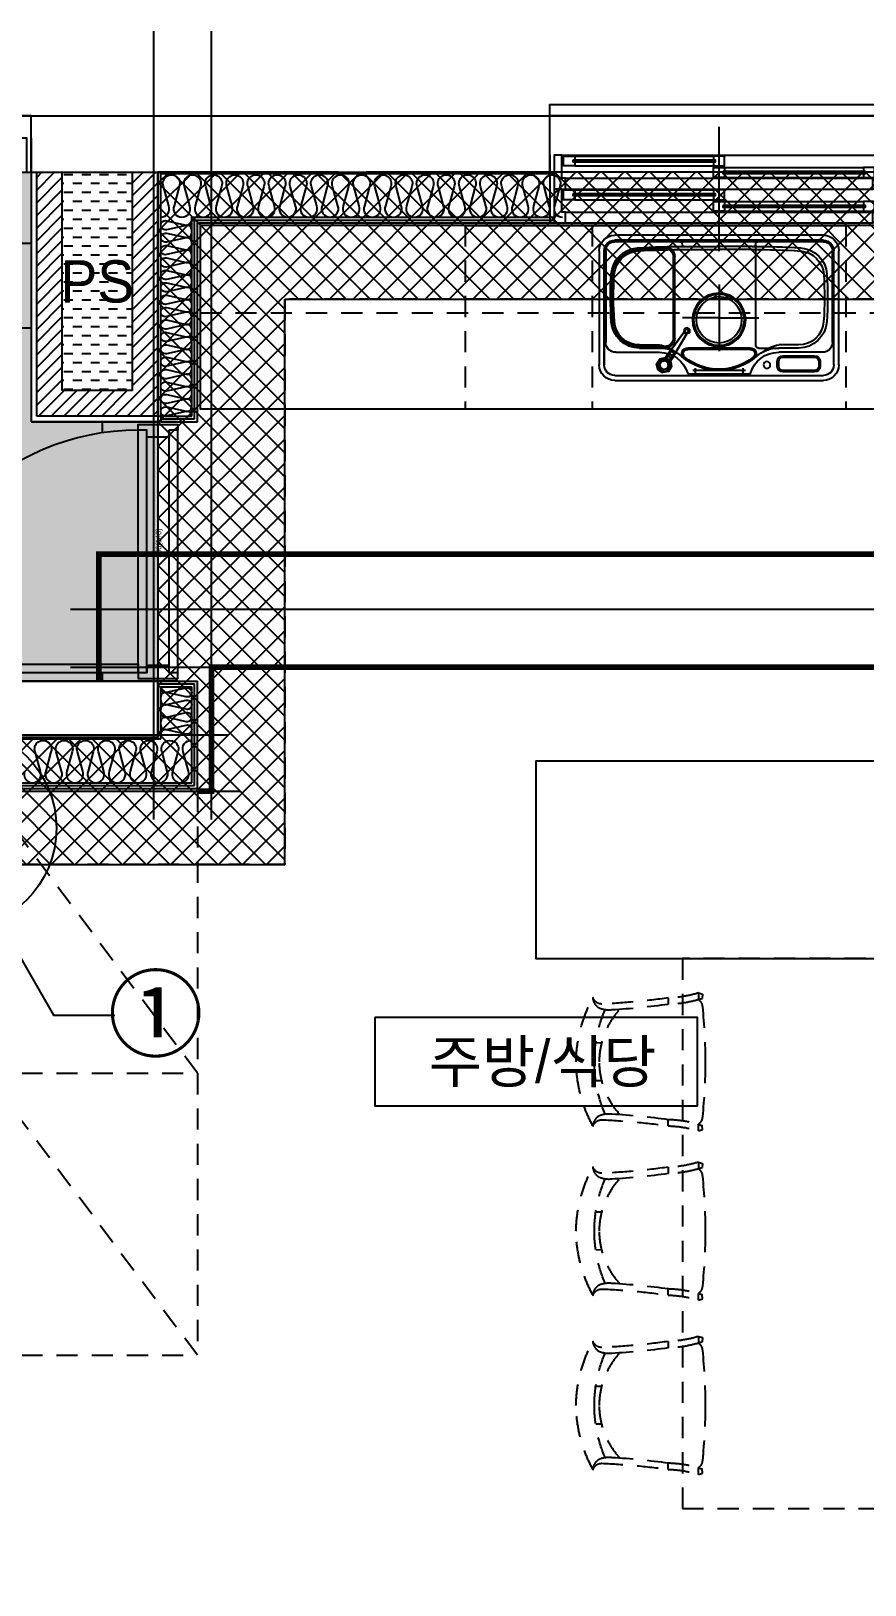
# Model space of a CAD drawing. Header units: millimetres. Extents: x -24416 to 92204, y -190080 to 23760.
# Drawn here: x 59497 to 62454, y -144257 to -138747 of the extents above; entities that cross this region are included whole.
import ezdxf
from ezdxf.enums import TextEntityAlignment as Align
from ezdxf.xclip import XClip

# ---------------------------------------------------------------- set-up
doc = ezdxf.new("R2010")
doc.units = ezdxf.units.MM
doc.header["$LTSCALE"] = 50
doc.header["$XCLIPFRAME"] = 0
for name, pattern in [('-HID', [2.5, 1.5, -1]), ('AUDIT_D_220706163347-0', [0]), ('CEN', [62, 60, -1, 0, -1]), ('HID', [2.5, 1.5, -1]), ('HIDDEN', [2, 1, -1]), ('U-131A(확장)2$0$HD', [2.5, 1.5, -1])]:
    doc.linetypes.add(name, pattern=pattern)
doc.layers.get('defpoints').update_dxf_attribs({"color": 139})
for name, color, linetype in [('A-SOL252', 252, 'Continuous'), ('A_HAT', 8, 'Continuous'), ('AA-단열-바닥-욕실', 30, 'Continuous'), ('ARDM', 7, 'Continuous'), ('CEN_CON', 1, 'CEN'), ('CEN_WALL', 12, 'CEN'), ('CONC', 2, 'Continuous'), ('dan1', 7, 'HID'), ('DOOR', 4, 'Continuous'), ('ELE3_CON', 7, 'Continuous'), ('ETC', 6, 'Continuous'), ('FIN', 6, 'Continuous'), ('FUR', 4, 'Continuous'), ('FUR_가전', 8, 'HID'), ('HAT', 9, 'Continuous'), ('INS', 252, 'Continuous'), ('ROM', 7, 'AUDIT_D_220706163347-0'), ('TEXT', 3, 'Continuous'), ('U-131A(확장)2$0$FUR_가구', 8, 'U-131A(확장)2$0$HD'), ('WAL', 3, 'Continuous'), ('WAL_DRY', 7, 'Continuous'), ('WIN', 4, 'Continuous'), ('X - 단위세대$0$ETC', 6, 'Continuous'), ('바닥타일', 8, 'Continuous'), ('실명', 3, 'AUDIT_D_220706163347-0'), ('실명박스', 7, 'AUDIT_D_220706163347-0'), ('확장', 8, 'HIDDEN')]:
    doc.layers.add(name, color=color, linetype=linetype)
for name, color, linetype, plot in [('AA-CEN', 1, 'CEN', False), ('Defpoint', 135, 'Continuous', False), ('MC', 135, 'Continuous', False), ('X - 단위세대$0$0_임시', 134, 'Continuous', False)]:
    doc.layers.add(name, color=color, linetype=linetype, plot=plot)
doc.styles.add('HAUD01', font='Dotum.ttf')
doc.styles.add('HAUD02', font='Dotum.ttf', dxfattribs={"width": 0.8})
doc.styles.add('돋움', font='Dotum.ttf')

# ---------------------------------------------------------------- blocks, each defined once
blk = doc.blocks.new('PD-900(140)')
at = {"layer": 'DOOR'}
for p, q in [((20, 140), (880, 140)), ((20, 110), (880, 110)), ((20, 30), (880, 30)), ((20, 0), (880, 0))]:
    blk.add_line(p, q, dxfattribs=at)
blk.add_lwpolyline([(20, 140), (20, 1000), (50, 1000), (50, 140), (20, 140)], dxfattribs=at)
for points in [[(45, 110), (20, 110), (20, 140), (0, 140), (0, 0), (20, 0), (20, 30), (45, 30)], [(855, 110), (880, 110), (880, 140), (900, 140), (900, 0), (880, 0), (880, 30), (855, 30)]]:
    blk.add_lwpolyline(points, close=True, dxfattribs=at)
blk.add_arc((20, 140), 860, 0, 90, dxfattribs=at)
at = {"layer": 'X - 단위세대$0$0_임시'}
for p, q in [((-10, 0), (-10, 140)), ((910, 0), (910, 140))]:
    blk.add_line(p, q, dxfattribs=at)
at = {"layer": 'X - 단위세대$0$0_임시', "style": 'HAUD02'}
blk.add_text('900(140)', height=20, dxfattribs=at).set_placement((479.3, 65.4), align=Align.MIDDLE)
blk = doc.blocks.new('WIN_이중창_1200')
at = {"layer": 'Defpoint'}
for p, q in [((-15, 240), (-15, 0)), ((1185, 240), (1185, 0))]:
    blk.add_line(p, q, dxfattribs=at)
at = {"layer": 'WIN'}
blk.add_line((585, -100), (585, 340), dxfattribs=at)
at = {"layer": 'WIN', "color": 8}
for p, q in [((1142, 240), (28, 240)), ((1097, 237), (605, 237)), ((565, 196), (73, 196)), ((1097, 202), (605, 202)), ((1130, 158), (40, 158)), ((1130, 120), (40, 120)), ((565, 161), (73, 161)), ((1097, 117), (605, 117)), ((565, 76), (73, 76)), ((1097, 82), (605, 82)), ((1130, 38), (40, 38)), ((1130, 0), (40, 0)), ((565, 41), (73, 41))]:
    blk.add_line(p, q, dxfattribs=at)
at = {"layer": 'WIN'}
for points in [[(40, 158), (28, 158), (28, 240), (0, 240), (0, 120), (40, 120), (40, 158)], [(605, 216.5), (605, 202), (565, 202), (565, 237), (605, 237), (605, 222.5)], [(1104, 222.5), (1104, 216.5), (598, 216.5), (598, 222.5), (1104, 222.5)], [(1097, 216.5), (1097, 202), (1137, 202), (1137, 237), (1097, 237), (1097, 222.5)], [(1130, 158), (1142, 158), (1142, 240), (1170, 240), (1170, 120), (1130, 120), (1130, 158)], [(73, 175.5), (73, 161), (33, 161), (33, 196), (73, 196), (73, 181.5)], [(572, 181.5), (572, 175.5), (66, 175.5), (66, 181.5), (572, 181.5)], [(565, 175.5), (565, 161), (605, 161), (605, 196), (565, 196), (565, 181.5)], [(40, 38), (28, 38), (28, 120), (0, 120), (0, 0), (40, 0), (40, 38)], [(605, 96.5), (605, 82), (565, 82), (565, 117), (605, 117), (605, 102.5)], [(1097, 96.5), (1097, 82), (1137, 82), (1137, 117), (1097, 117), (1097, 102.5)], [(1130, 38), (1142, 38), (1142, 120), (1170, 120), (1170, 0), (1130, 0), (1130, 38)], [(73, 55.5), (73, 41), (33, 41), (33, 76), (73, 76), (73, 61.5)], [(572, 61.5), (572, 55.5), (66, 55.5), (66, 61.5), (572, 61.5)], [(565, 55.5), (565, 41), (605, 41), (605, 76), (565, 76), (565, 61.5)], [(1104, 102.5), (1104, 96.5), (598, 96.5), (598, 102.5), (1104, 102.5)]]:
    blk.add_lwpolyline(points, dxfattribs=at)
blk = doc.blocks.new('WIN_900_단창2')
at = {"layer": 'Defpoint'}
for p, q in [((-15, 120), (-15, 0)), ((885, 120), (885, 0))]:
    blk.add_line(p, q, dxfattribs=at)
at = {"layer": 'WIN'}
blk.add_line((435, 220), (435, -100), dxfattribs=at)
at = {"layer": 'WIN', "color": 8}
for p, q in [((830, 120), (40, 120)), ((830, 82), (40, 82)), ((415, 79), (73, 79)), ((842, 0), (28, 0)), ((415, 44), (73, 44)), ((797, 38), (455, 38)), ((797, 3), (455, 3))]:
    blk.add_line(p, q, dxfattribs=at)
at = {"layer": 'WIN'}
for points in [[(40, 82), (28, 82), (28, 0), (0, 0), (0, 120), (40, 120), (40, 82)], [(830, 82), (842, 82), (842, 0), (870, 0), (870, 120), (830, 120), (830, 82)], [(73, 64.5), (73, 79), (33, 79), (33, 44), (73, 44), (73, 58.5)], [(422, 58.5), (422, 64.5), (66, 64.5), (66, 58.5), (422, 58.5)], [(415, 64.5), (415, 79), (455, 79), (455, 44), (415, 44), (415, 58.5)], [(455, 23.5), (455, 38), (415, 38), (415, 3), (455, 3), (455, 17.5)], [(804, 17.5), (804, 23.5), (448, 23.5), (448, 17.5), (804, 17.5)], [(797, 23.5), (797, 38), (837, 38), (837, 3), (797, 3), (797, 17.5)]]:
    blk.add_lwpolyline(points, dxfattribs=at)
blk = doc.blocks.new('insul1')
blk.add_lwpolyline([(0, 0, 0.480617), (0.146, 0.183), (0.004, 0.817, -1.249969), (0.296, 0.817), (0.154, 0.183, 0.480617), (0.3, 0, 0.480617)], format="xyb")
blk = doc.blocks.new('U-131A(확장)2$0$식탁-1950x900')
at = {"layer": 'U-131A(확장)2$0$FUR_가구'}
for p, q in [((-500.1, -139.2), (-499.9, -162.1)), ((-393, -121.6), (-379.1, -126)), ((-393, -121.6), (-392.7, -145.4)), ((-392.7, -144.6), (-379.3, -141)), ((-379.1, -126), (-379.3, -141)), ((393, -121.6), (379.1, -126)), ((379.1, -126), (379.3, -141)), ((392.7, -144.6), (379.3, -141)), ((393, -121.6), (392.7, -145.4)), ((500.1, -139.2), (499.9, -162.1)), ((-735.6, -299), (-756.6, -299.2)), ((735.6, -299), (756.6, -299.2)), ((-735.6, -433.1), (-756.6, -432.9)), ((735.6, -433.1), (756.6, -432.9)), ((-500.1, -592.9), (-499.9, -570)), ((-393, -610.5), (-392.7, -586.7)), ((-392.7, -587.5), (-379.3, -591.1)), ((-379.1, -606.2), (-379.3, -591.1)), ((379.1, -606.2), (379.3, -591.1)), ((392.7, -587.5), (379.3, -591.1)), ((393, -610.5), (392.7, -586.7)), ((500.1, -592.9), (499.9, -570)), ((-393, -610.5), (-379.1, -606.2)), ((393, -610.5), (379.1, -606.2)), ((-500.1, -757.1), (-499.9, -780)), ((-393, -739.5), (-379.1, -743.8)), ((-393, -739.5), (-392.7, -763.3)), ((-392.7, -762.5), (-379.3, -758.9)), ((-379.1, -743.8), (-379.3, -758.9)), ((393, -739.5), (379.1, -743.8)), ((379.1, -743.8), (379.3, -758.9)), ((392.7, -762.5), (379.3, -758.9)), ((393, -739.5), (392.7, -763.3)), ((500.1, -757.1), (499.9, -780)), ((-735.6, -916.9), (-756.6, -917.1)), ((735.6, -916.9), (756.6, -917.1)), ((-735.6, -1051), (-756.6, -1050.8)), ((735.6, -1051), (756.6, -1050.8)), ((-500.1, -1210.8), (-499.9, -1187.9)), ((-393, -1228.4), (-392.7, -1204.6)), ((-392.7, -1205.4), (-379.3, -1209)), ((-379.1, -1224), (-379.3, -1209)), ((379.1, -1224), (379.3, -1209)), ((392.7, -1205.4), (379.3, -1209)), ((393, -1228.4), (392.7, -1204.6)), ((500.1, -1210.8), (499.9, -1187.9)), ((-393, -1228.4), (-379.1, -1224)), ((393, -1228.4), (379.1, -1224)), ((-500.1, -1357.1), (-499.9, -1380)), ((-393, -1339.5), (-379.1, -1343.8)), ((-393, -1339.5), (-392.7, -1363.3)), ((-392.7, -1362.5), (-379.3, -1358.9)), ((-379.1, -1343.8), (-379.3, -1358.9)), ((393, -1339.5), (379.1, -1343.8)), ((379.1, -1343.8), (379.3, -1358.9)), ((392.7, -1362.5), (379.3, -1358.9)), ((393, -1339.5), (392.7, -1363.3)), ((500.1, -1357.1), (499.9, -1380)), ((-735.6, -1516.9), (-756.6, -1517.1)), ((735.6, -1516.9), (756.6, -1517.1)), ((-735.6, -1651), (-756.6, -1650.8)), ((735.6, -1651), (756.6, -1650.8)), ((-500.1, -1810.8), (-499.9, -1787.9)), ((-393, -1828.4), (-392.7, -1804.6)), ((-392.7, -1805.4), (-379.3, -1809)), ((-379.1, -1824), (-379.3, -1809)), ((379.1, -1824), (379.3, -1809)), ((392.7, -1805.4), (379.3, -1809)), ((393, -1828.4), (392.7, -1804.6)), ((500.1, -1810.8), (499.9, -1787.9)), ((-393, -1828.4), (-379.1, -1824)), ((393, -1828.4), (379.1, -1824))]:
    blk.add_line(p, q, dxfattribs=at)
blk.add_lwpolyline([(-450, 0), (450, 0), (450, -1950), (-450, -1950)], close=True, dxfattribs=at)
for centre, radius, start, end in [((-324.7, -376.8), 502.7, 151.613, 178.7722), ((-735.8, -128.1), 32.7, 197.2985, 270.5396), ((-715.5, -133.6), 51.6, 184.7366, 233.9633), ((-839.2, 2261.8), 2424.8, 272.4515, 278.0366), ((-839.2, 2261.8), 2447.5, 273.2626, 277.9666), ((-510.6, 259.9), 399.2, 271.5056, 287.1336), ((-510.6, 259.9), 422.1, 271.4516, 286.229), ((-411.8, -172), 32.7, 1.9895, 54.3197), ((-301.1, -364.6), 460.9, 156.5856, 180.1775), ((-711.1, -94), 88.5, 246.8053, 277.2576), ((-464.2, -367.5), 279.9, 137.9152, 179.6962), ((-2602.4, -386.7), 2233.9, 0.5286, 5.5435), ((-324.7, -355.3), 502.7, 181.2278, 208.387), ((-301.1, -367.5), 460.9, 179.8225, 203.4144), ((-464.2, -364.6), 279.9, 180.3038, 222.0848), ((-2602.4, -345.5), 2233.9, 354.4565, 359.4714), ((-711.1, -638.2), 88.5, 82.7424, 113.1947), ((-839.2, -2993.9), 2447.5, 82.0334, 86.7374), ((-735.8, -604), 32.7, 89.4604, 162.7015), ((-715.5, -598.6), 51.6, 126.0367, 175.2634), ((-839.2, -2993.9), 2424.8, 81.9634, 87.5485), ((-510.6, -992), 399.2, 72.8664, 88.4944), ((-510.6, -992), 422.1, 73.771, 88.5484), ((-411.8, -560.1), 32.7, 305.6803, 358.0105), ((-324.7, -994.7), 502.7, 151.613, 178.7722), ((-735.8, -746), 32.7, 197.2985, 270.5396), ((-715.5, -751.4), 51.6, 184.7366, 233.9633), ((-839.2, 1643.9), 2424.8, 272.4515, 278.0366), ((-510.6, -358), 399.2, 271.5056, 287.1336), ((-510.6, -358), 422.1, 271.4516, 286.229), ((-411.8, -789.9), 32.7, 1.9895, 54.3197), ((-301.1, -982.5), 460.9, 156.5856, 180.1775), ((-711.1, -711.8), 88.5, 246.8053, 277.2576), ((-464.2, -985.4), 279.9, 137.9152, 179.6962), ((-839.2, 1643.9), 2447.5, 273.2626, 277.9666), ((-2602.4, -1004.5), 2233.9, 0.5286, 5.5435), ((-324.7, -973.2), 502.7, 181.2278, 208.387), ((-301.1, -985.4), 460.9, 179.8225, 203.4144), ((-464.2, -982.5), 279.9, 180.3038, 222.0848), ((-2602.4, -963.3), 2233.9, 354.4565, 359.4714), ((-735.8, -1221.9), 32.7, 89.4604, 162.7015), ((-715.5, -1216.4), 51.6, 126.0367, 175.2634), ((-711.1, -1256), 88.5, 82.7424, 113.1947), ((-839.2, -3611.8), 2424.8, 81.9634, 87.5485), ((-839.2, -3611.8), 2447.5, 82.0334, 86.7374), ((-510.6, -1609.9), 399.2, 72.8664, 88.4944), ((-510.6, -1609.9), 422.1, 73.771, 88.5484), ((-411.8, -1178), 32.7, 305.6803, 358.0105), ((-324.7, -1594.7), 502.7, 151.613, 178.7722), ((-735.8, -1346), 32.7, 197.2985, 270.5396), ((-715.5, -1351.4), 51.6, 184.7366, 233.9633), ((-839.2, 1043.9), 2424.8, 272.4515, 278.0366), ((-510.6, -958), 399.2, 271.5056, 287.1336), ((-510.6, -958), 422.1, 271.4516, 286.229), ((-411.8, -1389.9), 32.7, 1.9895, 54.3197), ((-301.1, -1582.5), 460.9, 156.5856, 180.1775), ((-711.1, -1311.8), 88.5, 246.8053, 277.2576), ((-464.2, -1585.4), 279.9, 137.9152, 179.6962), ((-839.2, 1043.9), 2447.5, 273.2626, 277.9666), ((-2602.4, -1604.5), 2233.9, 0.5286, 5.5435), ((-324.7, -1573.2), 502.7, 181.2278, 208.387), ((-301.1, -1585.4), 460.9, 179.8225, 203.4144), ((-464.2, -1582.5), 279.9, 180.3038, 222.0848), ((-2602.4, -1563.3), 2233.9, 354.4565, 359.4714), ((-735.8, -1821.9), 32.7, 89.4604, 162.7015), ((-715.5, -1816.4), 51.6, 126.0367, 175.2634), ((-711.1, -1856), 88.5, 82.7424, 113.1947), ((-839.2, -4211.8), 2424.8, 81.9634, 87.5485), ((-839.2, -4211.8), 2447.5, 82.0334, 86.7374), ((-510.6, -2209.9), 399.2, 72.8664, 88.4944), ((-510.6, -2209.9), 422.1, 73.771, 88.5484), ((-411.8, -1778), 32.7, 305.6803, 358.0105)]:
    blk.add_arc(centre, radius, start, end, dxfattribs=at)
at = {"layer": 'U-131A(확장)2$0$FUR_가구', "extrusion": (0, 0, -1)}
for centre, major_axis, start_param, end_param in [((411.8, -172), (-23.1, 23.1), 5.532511, 6.445844), ((510.6, 259.9), (-418.1, 57.7), 4.600712, 4.858628), ((510.6, 259.9), (-391.6, 77.3), 4.543868, 4.816628), ((839.2, 2261.8), (261.2, 2433.5), 3.0916, 3.173701), ((839.2, 2261.8), (308.9, 2405.1), 3.056625, 3.154103), ((735.8, -128.1), (-23.1, 23.1), 2.65811, 3.936408), ((715.5, -133.6), (-36.5, 36.5), 2.438863, 3.298031), ((324.7, -376.8), (355.5, 355.5), 0.289952, 0.763969), ((2602.4, -386.7), (-1579.6, 1579.6), 5.507013, 5.59454), ((464.2, -367.5), (197.9, 197.9), 0.05088, 0.780096), ((711.1, -94), (-62.6, 62.6), 3.522166, 4.053659), ((301.1, -364.6), (447.5, 110.4), -0.166893, 0.244864), ((2602.4, -345.5), (-114, 2231), 4.666674, 4.7542), ((464.2, -364.6), (197.9, 197.9), 0.7907, 1.519916), ((301.1, -367.5), (-450.7, 96.7), 2.927084, 3.338841), ((324.7, -355.3), (-355.5, 355.5), 2.377624, 2.851641), ((839.2, -2993.9), (-321.8, 2426.3), -0.007165, 0.074936), ((711.1, -638.2), (62.6, 62.6), -0.912067, -0.380574), ((411.8, -560.1), (-23.1, 23.1), 4.54973, 5.463063), ((510.6, -992), (410.7, 97.2), 4.661547, 4.919462), ((510.6, -992), (392, 75.2), 4.602977, 4.875737), ((839.2, -2993.9), (-242.6, 2412.6), -0.040038, 0.05744), ((735.8, -604), (23.1, 23.1), -0.794816, 0.483483), ((715.5, -598.6), (-36.5, 36.5), 1.414358, 2.273526)]:
    blk.add_ellipse(centre, major_axis=major_axis, ratio=1, start_param=start_param, end_param=end_param, dxfattribs=at)
at = {"layer": 'U-131A(확장)2$0$FUR_가구'}
for centre, major_axis, start_param, end_param in [((411.8, -789.9), (23.1, 23.1), 1.408137, 2.321471), ((510.6, -358), (-410.7, 97.2), 1.519954, 1.777869), ((510.6, -358), (-392, 75.2), 1.461384, 1.734144), ((839.2, 1643.9), (242.6, 2412.6), 3.101555, 3.199033), ((735.8, -746), (-23.1, 23.1), 2.346777, 3.625076), ((715.5, -751.4), (36.5, 36.5), 4.55595, 5.415118), ((324.7, -994.7), (355.5, 355.5), 5.519216, 5.993234), ((2602.4, -1004.5), (114, 2231), 1.525081, 1.612608), ((839.2, 1643.9), (321.8, 2426.3), 3.134428, 3.216528), ((464.2, -985.4), (-197.9, 197.9), 3.932293, 4.661509), ((711.1, -711.8), (-62.6, 62.6), 2.229526, 2.761019), ((301.1, -982.5), (450.7, 96.7), -0.214508, 0.197248), ((2602.4, -963.3), (1579.6, 1579.6), 2.36542, 2.452947), ((464.2, -982.5), (-197.9, 197.9), 3.192473, 3.921689), ((301.1, -985.4), (-447.5, 110.4), 2.9747, 3.386457), ((324.7, -973.2), (-355.5, 355.5), 3.431544, 3.905562), ((411.8, -1178), (23.1, 23.1), 2.390918, 3.304252), ((510.6, -1609.9), (418.1, 57.7), 1.45912, 1.717035), ((510.6, -1609.9), (391.6, 77.3), 1.402276, 1.675036), ((839.2, -3611.8), (-261.2, 2433.5), -0.049992, 0.032108), ((839.2, -3611.8), (-308.9, 2405.1), -0.084967, 0.012511), ((711.1, -1256), (62.6, 62.6), 0.380574, 0.912067), ((735.8, -1221.9), (23.1, 23.1), 5.799702, 7.078001), ((715.5, -1216.4), (36.5, 36.5), 5.580456, 6.439624), ((411.8, -1389.9), (23.1, 23.1), 1.408137, 2.321471), ((510.6, -958), (-410.7, 97.2), 1.519954, 1.777869), ((510.6, -958), (-392, 75.2), 1.461384, 1.734144), ((839.2, 1043.9), (242.6, 2412.6), 3.101555, 3.199033), ((735.8, -1346), (-23.1, 23.1), 2.346777, 3.625076), ((715.5, -1351.4), (36.5, 36.5), 4.55595, 5.415118), ((324.7, -1594.7), (355.5, 355.5), 5.519216, 5.993234), ((2602.4, -1604.5), (114, 2231), 1.525081, 1.612608), ((839.2, 1043.9), (321.8, 2426.3), 3.134428, 3.216528), ((464.2, -1585.4), (-197.9, 197.9), 3.932293, 4.661509), ((711.1, -1311.8), (-62.6, 62.6), 2.229526, 2.761019), ((301.1, -1582.5), (450.7, 96.7), -0.214508, 0.197248), ((2602.4, -1563.3), (1579.6, 1579.6), 2.36542, 2.452947), ((464.2, -1582.5), (-197.9, 197.9), 3.192473, 3.921689), ((301.1, -1585.4), (-447.5, 110.4), 2.9747, 3.386457), ((324.7, -1573.2), (-355.5, 355.5), 3.431544, 3.905562), ((411.8, -1778), (23.1, 23.1), 2.390918, 3.304252), ((510.6, -2209.9), (418.1, 57.7), 1.45912, 1.717035), ((510.6, -2209.9), (391.6, 77.3), 1.402276, 1.675036), ((839.2, -4211.8), (-261.2, 2433.5), -0.049992, 0.032108), ((839.2, -4211.8), (-308.9, 2405.1), -0.084967, 0.012511), ((711.1, -1856), (62.6, 62.6), 0.380574, 0.912067), ((735.8, -1821.9), (23.1, 23.1), 5.799702, 7.078001), ((715.5, -1816.4), (36.5, 36.5), 5.580456, 6.439624)]:
    blk.add_ellipse(centre, major_axis=major_axis, ratio=1, start_param=start_param, end_param=end_param, dxfattribs=at)
blk = doc.blocks.new('K-sink')
at = {"layer": 'FUR'}
for p, q in [((-370, -105), (370, -105)), ((-425, -565), (-425, -160)), ((-407, -160), (-407, -565)), ((-407, -565), (-407, -160)), ((-370, -123), (370, -123)), ((-208.1, -150.2), (-210.6, -162.4)), ((-208.1, -150.2), (-210.6, -162.4)), ((-210.6, -162.4), (-203.8, -172.8)), ((-210.6, -162.4), (-203.8, -172.8)), ((-197.8, -143.4), (-208.1, -150.2)), ((-197.8, -143.4), (-208.1, -150.2)), ((-185.6, -145.9), (-197.8, -143.4)), ((-185.6, -145.9), (-197.8, -143.4)), ((-178.7, -156.2), (-185.6, -145.9)), ((-178.7, -156.2), (-185.6, -145.9)), ((-181.2, -168.4), (-178.7, -156.2)), ((-181.2, -168.4), (-178.7, -156.2)), ((-108.2, -128), (108.2, -128)), ((206.6, -155.1), (206.6, -172.4)), ((339.1, -135.1), (226.6, -135.1)), ((359.1, -172.4), (359.1, -155.1)), ((407, -160), (407, -565)), ((425, -160), (425, -565)), ((-367, -205), (-211.7, -205)), ((-282.3, -220), (-192, -220)), ((-282.3, -220), (-211.7, -220)), ((-203.8, -172.8), (-191.6, -175.3)), ((-203.8, -172.8), (-191.6, -175.3)), ((-191.6, -175.3), (-181.2, -168.4)), ((-191.6, -175.3), (-181.2, -168.4)), ((140, -220), (211.7, -220)), ((367, -205), (211.7, -205)), ((282.3, -220), (211.7, -220)), ((226.6, -192.4), (339.1, -192.4)), ((-402, -565), (-402, -240)), ((-157, -255), (-157, -544.5)), ((130, -230), (130, -602)), ((402, -240), (402, -565)), ((135.3, -597), (-370, -597)), ((370, -602), (-370, -602)), ((-129.7, -584.6), (-130.3, -592.4)), ((-118, -580), (0, -580)), ((118, -580), (0, -580)), ((129.7, -584.6), (130.3, -592.4)), ((370, -597), (135.3, -597)), ((370, -620), (-370, -620))]:
    blk.add_line(p, q, dxfattribs=at)
at = {"layer": 'FUR', "ltscale": 0.6}
for p, q in [((-217.1, -144.2), (-221.2, -164.5)), ((-221.2, -164.5), (-209.8, -181.7)), ((-199.9, -132.8), (-217.1, -144.2)), ((-179.6, -136.9), (-199.9, -132.8)), ((-168.1, -154.1), (-179.6, -136.9)), ((-172.2, -174.4), (-168.1, -154.1)), ((-209.8, -181.7), (-189.5, -185.9)), ((-191.6, -175.3), (-169.5, -208.6)), ((-189.5, -185.9), (-172.2, -174.4))]:
    blk.add_line(p, q, dxfattribs=at)
at = {"layer": 'FUR', "color": 199}
for p, q in [((-76.6, -140), (-93.4, -140)), ((87.5, -140), (-87.5, -140)), ((-85, -148.4), (-85, -131.6)), ((93.4, -140), (76.6, -140)), ((85, -148.4), (85, -131.6)), ((0, -445), (0, -208.5)), ((-282.3, -231), (-211.7, -231)), ((0, -326.8), (-129.1, -326.8)), ((0, -326.8), (140.9, -326.8))]:
    blk.add_line(p, q, dxfattribs=at)
at = {"layer": 'FUR', "color": 199, "ltscale": 0.5}
for p, q in [((211.6, -155.1), (211.6, -172.4)), ((339.1, -140.1), (226.6, -140.1)), ((354.1, -172.4), (354.1, -155.1)), ((-122.6, -189.3), (-120.6, -186.7)), ((110.6, -215), (-110.6, -215)), ((122.6, -189.3), (120.3, -186.5)), ((226.6, -187.4), (339.1, -187.4)), ((-282.3, -226), (-192, -226)), ((-162, -256), (-162, -543.5)), ((282.3, -231), (211.7, -231)), ((-118, -569), (0, -569)), ((118, -569), (0, -569))]:
    blk.add_line(p, q, dxfattribs=at)
at = {"layer": 'FUR', "ltscale": 0.5}
blk.add_line((110.6, -220), (-110.6, -220), dxfattribs=at)
at = {"layer": 'FUR', "color": 199}
for centre, radius in [((-195.2, -158.9), 21.9), ((-85, -140), 2.5), ((85, -140), 2.5), ((0, -320), 90), ((0, -320), 81)]:
    blk.add_circle(centre, radius, dxfattribs=at)
at = {"layer": 'FUR'}
for centre, radius in [((169.6, -160), 12.2), ((0, -320), 94.5)]:
    blk.add_circle(centre, radius, dxfattribs=at)
for centre, radius, start, end in [((-370, -160), 55, 90, 180), ((370, -160), 55, 0, 90), ((-370, -160), 37, 90, 180), ((-211.7, -100), 105, 270, 343.3193), ((0, -340), 200, 90, 131.4096), ((-108.2, -131), 3, 90, 163.3193), ((0, -340), 200, 48.5904, 90), ((108.2, -131), 3, 16.6807, 90), ((211.7, -100), 105, 196.6807, 270), ((226.6, -155.1), 20, 90, 180), ((339.1, -155.1), 20, 360, 90), ((370, -160), 37, 0, 90), ((-367, -240), 35, 90, 180), ((-282.3, -320), 100, 90, 176.1774), ((-211.7, -100), 120, 270, 311.4096), ((-192, -255), 35, 0, 90), ((140, -230), 10, 90.025, 180), ((211.7, -100), 120, 228.5904, 270), ((226.6, -172.4), 20, 180, 270), ((282.3, -320), 100, 3.8226, 90), ((339.1, -172.4), 20, 270, 0), ((367, -240), 35, 0, 90), ((914.2, -400), 1299.2, 176.1751, 183.5988), ((-915, -400), 1300, 356.4036, 3.8226), ((-282.6, -475.3), 100, 183.5964, 266.1102), ((282.6, -475.3), 100, 273.8898, 356.4036), ((-192, -544.5), 35, 268.6272, 0), ((-370, -565), 55, 180, 270), ((-370, -565), 37, 180, 270), ((-370, -565), 32, 180, 270), ((-140.2, 1619.9), 2200, 266.1102, 270.5776), ((-135.3, -592), 5, 270, 355), ((-124.7, -585.1), 5, 90.4028, 175), ((140.2, 1619.9), 2200, 269.4224, 273.8898), ((140.2, 1619.9), 2200, 269.4224, 269.5972), ((124.7, -585.1), 5, 5, 89.5972), ((138.7, -588.4), 8.66, 181.0559, 263.1777), ((135.3, -592), 5, 185, 270), ((370, -565), 32, 270, 0), ((370, -565), 37, 270, 0), ((370, -565), 55, 270, 0)]:
    blk.add_arc(centre, radius, start, end, dxfattribs=at)
at = {"layer": 'FUR', "color": 199, "ltscale": 0.5}
for centre, radius, start, end in [((0, -340), 195, 90, 128.1858), ((0, -340), 195, 51.926, 90), ((226.6, -155.1), 15, 90, 180), ((339.1, -155.1), 15, 0, 90), ((-112.1, -200.1), 15, 134.2485, 274.3944), ((112.1, -200.1), 15, 265.6056, 45.7515), ((222.9, -131.6), 100, 228.7744, 263.5192), ((226.6, -172.4), 15, 180, 270), ((339.1, -172.4), 15, 270, 0), ((-282.3, -320), 94, 90, 176.1774), ((-192, -256), 30, 0, 90), ((282.3, -320), 89, 3.8226, 90), ((915, -400), 1294, 176.1774, 183.5964), ((-915, -400), 1289, 356.4036, 3.8226), ((-282.6, -475.3), 94, 183.5964, 266.1102), ((282.6, -475.3), 89, 273.8898, 356.4036), ((-192, -543.5), 30, 268.6266, 0), ((-140.2, 1619.9), 2194, 266.1102, 268.6266), ((140.2, 1619.9), 2189, 269.4224, 273.8898)]:
    blk.add_arc(centre, radius, start, end, dxfattribs=at)
at = {"layer": 'FUR', "color": 199}
for centre, radius, start, end in [((-222.9, -131.6), 100, 276.4808, 311.2256), ((-282.3, -320), 89, 90, 176.1774), ((914.2, -400), 1288.2, 176.1751, 183.5988), ((-282.6, -475.3), 89, 183.5964, 266.1102), ((-140.2, 1619.9), 2189, 266.1102, 270.5776)]:
    blk.add_arc(centre, radius, start, end, dxfattribs=at)
at = {"layer": 'FUR', "ltscale": 0.5}
for centre, start, end in [((-112.1, -200.1), 134.2485, 274.3944), ((112.1, -200.1), 265.6056, 45.7515)]:
    blk.add_arc(centre, 20, start, end, dxfattribs=at)
at = {"layer": 'FUR', "ltscale": 0.6}
for points in [[(-221.2, -164.5), (-210.6, -162.4), (-208.1, -150.2), (-217.1, -144.2)], [(-209.8, -181.7), (-203.8, -172.8), (-210.6, -162.4), (-221.2, -164.5)], [(-217.1, -144.2), (-199.9, -132.8), (-197.8, -143.4), (-208.1, -150.2)], [(-199.9, -132.8), (-197.8, -143.4), (-185.6, -145.9), (-179.6, -136.9)], [(-179.6, -136.9), (-185.6, -145.9), (-178.7, -156.2), (-168.1, -154.1)], [(-172.2, -174.4), (-168.1, -154.1), (-178.7, -156.2), (-181.2, -168.4)], [(-209.8, -181.7), (-189.5, -185.9), (-191.6, -175.3), (-203.8, -172.8)], [(-184, -194.2), (-189.5, -185.9), (-191.6, -175.3), (-184, -194.2)], [(-191.6, -175.3), (-169.5, -208.6), (-191.6, -175.3)], [(-124.5, -274.7), (-124.5, -274.7), (-184, -194.2)], [(-172.2, -174.4), (-166.7, -182.8), (-166.7, -182.8), (-181.2, -168.4)], [(-159.1, -201.7), (-181.2, -168.4), (-181.2, -168.4), (-159.1, -201.7)], [(-115.8, -269), (-115.3, -268.8), (-124.9, -275.1), (-124.5, -274.7)], [(-115.1, -273.3), (-115.8, -269), (-124.5, -274.7), (-120.8, -277.1)], [(-105.1, -273.9), (-108.9, -276.4), (-108.5, -283.3), (-104.4, -285.4)], [(-124.2, -286.5), (-120.4, -284), (-114.2, -287.1), (-113.9, -291.7)], [(-104.4, -285.4), (-113.9, -291.7), (-114.2, -287.1), (-108.5, -283.3)]]:
    blk.add_3dface(points, dxfattribs=at)
at = {"layer": 'FUR', "ltscale": 0.6, "invisible_edges": 8}
for points in [[(-191.6, -175.3), (-203.8, -172.8), (-210.6, -162.4), (-208.1, -150.2)], [(-197.8, -143.4), (-185.6, -145.9), (-178.7, -156.2), (-181.2, -168.4)], [(-124.9, -275.1), (-124.5, -274.7), (-124.5, -274.7), (-120.8, -277.1)], [(-120.8, -277.1), (-120.4, -284), (-124.2, -286.5), (-124.9, -275.1)], [(-120.4, -284), (-120.8, -277.1), (-115.1, -273.3), (-108.9, -276.4)], [(-108.9, -276.4), (-105.1, -273.9), (-115.3, -268.8), (-115.8, -269)], [(-115.8, -269), (-115.8, -269), (-115.1, -273.3), (-108.9, -276.4)], [(-108.9, -276.4), (-108.5, -283.3), (-114.2, -287.1), (-120.4, -284)]]:
    blk.add_3dface(points, dxfattribs=at)
at = {"layer": 'FUR', "invisible_edges": 10}
blk.add_3dface([(-208.1, -150.2), (-197.8, -143.4), (-181.2, -168.4), (-191.6, -175.3)], dxfattribs=at)
at = {"layer": 'FUR'}
for points in [[(-189.5, -185.9), (-191.6, -175.3), (-181.2, -168.4), (-172.2, -174.4)], [(-166.7, -182.8), (-181.2, -168.4), (-191.6, -175.3), (-184, -194.2)], [(-181.2, -168.4), (-191.6, -175.3), (-169.5, -208.6), (-159.1, -201.7)], [(-169.5, -208.6), (-159.1, -201.7), (-181.2, -168.4), (-191.6, -175.3)], [(-172.2, -174.4), (-166.7, -182.8), (-184, -194.2), (-189.5, -185.9)], [(-184, -194.2), (-166.7, -182.8), (-115.8, -269), (-124.5, -274.7)], [(-115.8, -269), (-166.7, -182.8), (-184, -194.2), (-124.5, -274.7)], [(-115.8, -269), (-115.8, -269), (-166.7, -182.8)]]:
    blk.add_3dface(points, dxfattribs=at)
blk = doc.blocks.new('싱크')
at = {"layer": 'defpoints'}
for p, q in [((-18.3, 0), (-18.3, 1350)), ((631.7, 0), (631.7, 1350))]:
    blk.add_line(p, q, dxfattribs=at)
at = {"layer": 'defpoints', "linetype": '-HID'}
for p, q in [((631.7, 1350), (-18.3, 1350)), ((631.7, 450), (-18.3, 450)), ((631.7, 0), (-18.3, 0))]:
    blk.add_line(p, q, dxfattribs=at)
at = {"layer": 'FUR_가전', "rotation": 90}
blk.add_blockref('K-sink', (-23.3, 900), dxfattribs=at)
blk = doc.blocks.new('U-131A(확장)2', base_point=(284085.3, -82263.2))
at = {"layer": 'A-SOL252'}
h = blk.add_hatch(dxfattribs=at)
h.set_pattern_fill('DASH', color=256, scale=10, style=0)
h.set_pattern_definition([(0, (50, 0), (31.75, 31.75), [31.75, -31.75])])
h.paths.add_polyline_path([(288615.3, -72128.2), (288615.3, -72903.2), (288865.3, -72903.2), (288865.3, -72128.2)])
at = {"layer": 'A_HAT'}
h = blk.add_hatch(dxfattribs=at)
h.set_pattern_fill('ANSI31', color=256, scale=10, style=0)
h.set_pattern_definition([(45, (50, 0), (-22.4506403, 22.4506403), [])])
h.paths.add_polyline_path([(288955.3, -72993.2), (288955.3, -72128.2), (288865.3, -72128.2), (288865.3, -72903.2), (288615.3, -72903.2), (288615.3, -72128.2), (288525.3, -72128.2), (288525.3, -72993.2)])
at = {"layer": '바닥타일'}
h = blk.add_hatch(dxfattribs=at)
h.set_pattern_fill('_USER', color=256, scale=300, double=1, pattern_type=0)
h.set_pattern_definition([(0, (50, 0), (0, 300), []), (90, (50, 0), (-300, 2e-14), [])])
h.paths.add_polyline_path([(286565.3, -72128.2), (288505.3, -72128.2), (288505.3, -72973.2), (287525.3, -72973.2), (287525.3, -73933.2), (286565.3, -73933.2)])
edge = h.paths.add_edge_path()
edge.add_arc((288885.3, -73903.2), 860, 90, 180)
edge.add_line((288025.3, -73903.2), (288885.3, -73903.2))
edge.add_line((288885.3, -73903.2), (288885.3, -73933.2))
edge.add_line((288885.3, -73933.2), (287565.3, -73933.2))
edge.add_line((287565.3, -73933.2), (287565.3, -73013.2))
edge.add_line((287565.3, -73013.2), (288885.3, -73013.2))
edge.add_line((288885.3, -73013.2), (288885.3, -73043.2))
at = {"layer": 'CEN_CON'}
for p, q in [((283785.3, -71928.2), (293675.3, -71928.2)), ((286205.3, -74123.2), (289245.3, -74123.2))]:
    blk.add_line(p, q, dxfattribs=at)
at = {"layer": 'CEN_WALL'}
for p, q in [((288940.3, -74423.2), (288940.3, -71628.2)), ((288645.3, -73678.2), (293045.3, -73678.2))]:
    blk.add_line(p, q, dxfattribs=at)
at = {"layer": 'CONC'}
for p, q in [((288505.3, -71928.2), (290345.3, -71928.2)), ((288505.3, -72128.2), (288505.3, -71928.2)), ((290345.3, -72128.2), (290345.3, -71928.2)), ((288505.3, -72128.2), (290345.3, -72128.2)), ((286455.3, -73933.2), (288955.3, -73933.2)), ((288955.3, -74133.2), (288955.3, -73933.2)), ((286455.3, -74133.2), (288955.3, -74133.2))]:
    blk.add_line(p, q, dxfattribs=at)
at = {"layer": 'dan1'}
for p, q in [((292245.3, -72578.2), (289405.3, -72578.2)), ((289405.3, -72578.2), (289405.3, -74583.2)), ((289405.3, -74583.2), (288335.3, -74583.2))]:
    blk.add_line(p, q, dxfattribs=at)
at = {"layer": 'ELE3_CON'}
for p, q in [((288505.3, -71928.2), (287605.3, -71928.2)), ((291545.3, -71928.2), (290345.3, -71928.2))]:
    blk.add_line(p, q, dxfattribs=at)
at = {"layer": 'FIN'}
for p, q in [((288965.3, -72993.2), (288965.3, -73013.2)), ((288965.3, -73013.2), (288505.3, -73013.2))]:
    blk.add_line(p, q, dxfattribs=at)
at = {"layer": 'FUR'}
blk.add_lwpolyline([(289105.3, -72317.1), (289105.3, -72967.1), (291945.3, -72967.1), (291945.3, -74217.1), (290295.3, -74217.1), (290295.3, -74917.1), (292545.3, -74917.1), (292545.3, -72317.1)], close=True, dxfattribs=at)
at = {"layer": 'FUR', "linetype": 'HID'}
blk.add_lwpolyline([(289105.3, -72627.1), (292235.3, -72627.1), (292235.3, -74917.1)], dxfattribs=at)
at = {"layer": 'FUR_가전'}
for points in [[(288345.3, -74323.2), (289095.3, -74323.2), (289095.3, -75323.2), (288345.3, -74323.2), (288345.3, -75323.2), (289095.3, -75323.2)], [(288345.3, -75323.2), (289095.3, -75323.2), (289095.3, -76323.2), (288345.3, -75323.2), (288345.3, -76323.2), (289095.3, -76323.2)]]:
    blk.add_lwpolyline(points, dxfattribs=at)
at = {"layer": 'INS'}
for p, q in [((288965.3, -72133.2), (290360.3, -72133.2)), ((288965.3, -72993.2), (288965.3, -72133.2)), ((289075.3, -72288.2), (290360.3, -72288.2)), ((289075.3, -72993.2), (289075.3, -72288.2)), ((288955.3, -72993.2), (289075.3, -72993.2)), ((288965.3, -74138.2), (288965.3, -73953.2)), ((288965.3, -73953.2), (289075.3, -73953.2)), ((289075.3, -74293.2), (289075.3, -73953.2)), ((286445.3, -74138.2), (288965.3, -74138.2)), ((288335.3, -74293.2), (289075.3, -74293.2))]:
    blk.add_line(p, q, dxfattribs=at)
for points in [[(288965.3, -72288.2, 0.524856), (288993.4, -72247.5), (288974.8, -72178.8, -1.449198), (289030.9, -72178.8), (289012.3, -72247.5, 0.524856), (289040.3, -72288.2, 0.524856), (289068.4, -72247.5), (289049.8, -72178.8, -1.449198), (289105.9, -72178.8), (289087.3, -72247.5, 0.524856), (289115.3, -72288.2, 0.524856), (289143.4, -72247.5), (289124.8, -72178.8, -1.449198), (289180.9, -72178.8), (289162.3, -72247.5, 0.524856), (289190.3, -72288.2, 0.524856), (289218.4, -72247.5), (289199.8, -72178.8, -1.449198), (289255.9, -72178.8), (289237.3, -72247.5, 0.524856), (289265.3, -72288.2, 0.524856), (289293.4, -72247.5), (289274.8, -72178.8, -1.449198), (289330.9, -72178.8), (289312.3, -72247.5, 0.524856), (289340.3, -72288.2, 0.524856), (289368.4, -72247.5), (289349.8, -72178.8, -1.449198), (289405.9, -72178.8), (289387.3, -72247.5, 0.524856), (289415.3, -72288.2, 0.524856), (289443.4, -72247.5), (289424.8, -72178.8, -1.449198), (289480.9, -72178.8), (289462.3, -72247.5, 0.524856), (289490.3, -72288.2, 0.524856), (289518.4, -72247.5), (289499.8, -72178.8, -1.449198), (289555.9, -72178.8), (289537.3, -72247.5, 0.524856), (289565.3, -72288.2, 0.524856), (289593.4, -72247.5), (289574.8, -72178.8, -1.449198), (289630.9, -72178.8), (289612.3, -72247.5, 0.524856), (289640.3, -72288.2, 0.524856), (289668.4, -72247.5), (289649.8, -72178.8, -1.449198), (289705.9, -72178.8), (289687.3, -72247.5, 0.524856), (289715.3, -72288.2, 0.524856), (289743.4, -72247.5), (289724.8, -72178.8, -1.449198), (289780.9, -72178.8), (289762.3, -72247.5, 0.524856), (289790.3, -72288.2, 0.524856), (289818.4, -72247.5), (289799.8, -72178.8, -1.449198), (289855.9, -72178.8), (289837.3, -72247.5, 0.524856), (289865.3, -72288.2, 0.524856), (289893.4, -72247.5), (289874.8, -72178.8, -1.449198), (289930.9, -72178.8), (289912.3, -72247.5, 0.524856), (289940.3, -72288.2, 0.524856), (289968.4, -72247.5), (289949.8, -72178.8, -1.449198), (290005.9, -72178.8), (289987.3, -72247.5, 0.524856), (290015.3, -72288.2, 0.524856), (290043.4, -72247.5), (290024.8, -72178.8, -1.449198), (290080.9, -72178.8), (290062.3, -72247.5, 0.524856), (290090.3, -72288.2, 0.524856), (290118.4, -72247.5), (290099.8, -72178.8, -1.449198), (290155.9, -72178.8), (290137.3, -72247.5, 0.524856), (290165.3, -72288.2, 0.524856), (290193.4, -72247.5), (290174.8, -72178.8, -1.449198), (290230.9, -72178.8), (290212.3, -72247.5, 0.524856), (290240.3, -72288.2, 0.524856), (290268.4, -72247.5), (290249.8, -72178.8, -1.449198), (290305.9, -72178.8), (290287.3, -72247.5, 0.524856), (290315.3, -72288.2, 0.524856), (290343.4, -72247.5), (290324.8, -72178.8, -1.449198), (290380.9, -72178.8), (290362.3, -72247.5, 0.524856), (290390.3, -72288.2)], [(288482.3, -74252.5, 0.524856), (288510.3, -74293.2, 0.524856), (288538.4, -74252.5), (288519.8, -74183.8, -1.449198), (288575.9, -74183.8), (288557.3, -74252.5, 0.524856), (288585.3, -74293.2, 0.524856), (288613.4, -74252.5), (288594.8, -74183.8, -1.449198), (288650.9, -74183.8), (288632.3, -74252.5, 0.524856), (288660.3, -74293.2, 0.524856), (288688.4, -74252.5), (288669.8, -74183.8, -1.449198), (288725.9, -74183.8), (288707.3, -74252.5, 0.524856), (288735.3, -74293.2, 0.524856), (288763.4, -74252.5), (288744.8, -74183.8, -1.449198), (288800.9, -74183.8), (288782.3, -74252.5, 0.524856), (288810.3, -74293.2, 0.524856), (288838.4, -74252.5), (288819.8, -74183.8, -1.449198), (288875.9, -74183.8), (288857.3, -74252.5, 0.524856), (288885.3, -74293.2, 0.524856), (288913.4, -74252.5), (288894.8, -74183.8, -1.449198), (288950.9, -74183.8), (288932.3, -74252.5, 0.524856), (288960.3, -74293.2, 0.524856), (288988.4, -74252.5), (288969.8, -74183.8, -1.449198), (289025.9, -74183.8), (289007.3, -74252.5, 0.524856), (289035.3, -74293.2, 0.524856), (289063.4, -74252.5), (289044.8, -74183.8, -0.551833), (289075.3, -74143.3, -0.551833)]]:
    blk.add_lwpolyline(points, format="xyb", dxfattribs=at)
at = {"layer": 'MC'}
for p, q in [((289145.3, -74423.2), (289145.3, -71628.2)), ((288645.3, -73883.2), (293045.3, -73883.2)), ((288035.3, -74323.2), (289245.3, -74323.2))]:
    blk.add_line(p, q, dxfattribs=at)
at = {"layer": 'WAL'}
for p, q in [((288525.3, -72993.2), (288525.3, -72128.2)), ((288615.3, -72903.2), (288615.3, -72128.2)), ((288865.3, -72903.2), (288865.3, -72128.2)), ((288955.3, -72993.2), (288955.3, -72128.2)), ((288865.3, -72903.2), (288615.3, -72903.2)), ((288955.3, -72993.2), (288525.3, -72993.2))]:
    blk.add_line(p, q, dxfattribs=at)
at = {"layer": 'WAL_DRY'}
for p, q in [((289085.3, -73003.2), (289085.3, -72298.2)), ((289085.3, -72298.2), (290360.3, -72298.2)), ((289095.3, -72308.2), (290360.3, -72308.2)), ((289095.3, -73013.2), (289095.3, -72308.2)), ((288965.3, -73003.2), (289085.3, -73003.2)), ((288965.3, -73013.2), (289095.3, -73013.2)), ((288955.3, -73933.2), (289095.3, -73933.2)), ((289095.3, -74313.2), (289095.3, -73933.2)), ((288955.3, -73943.2), (289085.3, -73943.2)), ((289085.3, -74303.2), (289085.3, -73943.2)), ((288335.3, -74303.2), (289085.3, -74303.2)), ((288335.3, -74313.2), (289095.3, -74313.2))]:
    blk.add_line(p, q, dxfattribs=at)
at = {"layer": 'X - 단위세대$0$ETC'}
blk.add_lwpolyline([(290345.3, -71928.2), (290345.3, -71888.2), (291545.3, -71888.2), (291545.3, -71928.2), (290345.3, -71928.2)], dxfattribs=at)
at = {"layer": '확장', "ltscale": 0.5, "const_width": 20, "flags": 128}
for points in [[(288745.3, -73933.2), (288745.3, -73483.2), (292555.3, -73483.2)], [(289095.3, -74323.2), (289145.3, -74323.2), (289145.3, -73883.2), (292555.3, -73883.2)]]:
    blk.add_lwpolyline(points, dxfattribs=at)
blk.add_blockref('WIN_900_단창2', (287620.3, -72128.2))
at = {"layer": 'DOOR', "rotation": 90}
blk.add_blockref('PD-900(140)', (289025.3, -73923.2), dxfattribs=at)
at = {"layer": 'FUR', "xscale": -1, "rotation": 270}
blk.add_blockref('싱크', (290045.3, -72948.8), dxfattribs=at)
at = {"layer": 'INS', "row_count": 1}
for p, xscale, yscale, zscale, rotation, column_count, row_spacing, column_spacing in [((289075.3, -72993.2), 110.0000000000002, 110.0000000000002, 110.0000000000002, 90, 16, -1.577721810442024e-30, 44.00000000000005), ((288965.3, -73956.4), 110, 110, 110, 270, 4, 0, 44)]:
    blk.add_blockref('insul1', p, dxfattribs=dict(at, xscale=xscale, yscale=yscale, zscale=zscale, rotation=rotation, column_count=column_count, row_spacing=row_spacing, column_spacing=column_spacing))
at = {"layer": 'U-131A(확장)2$0$FUR_가구', "xscale": -1, "rotation": 180}
blk.add_blockref('U-131A(확장)2$0$식탁-1950x900', (291265.3, -76867.1), dxfattribs=at)
at = {"layer": 'WIN', "xscale": -1}
blk.add_blockref('WIN_이중창_1200', (291530.3, -72308.2), dxfattribs=at)
blk = doc.blocks.new('A$C415C5DAF')
at = {"layer": '실명박스'}
blk.add_lwpolyline([(48231, -160622.6), (48231, -160935.1), (49374.8, -160935.1), (49374.8, -160622.6)], close=True, dxfattribs=at)
at = {"layer": 'ROM', "color": 3, "style": 'HAUD01'}
blk.add_text('PS', height=150, dxfattribs=at).set_placement((47246.5, -158012), align=Align.MIDDLE)
at = {"layer": '실명', "style": 'HAUD01'}
blk.add_text('주방/식당', height=150, dxfattribs=at).set_placement((48826, -160776.6), align=Align.MIDDLE)
blk = doc.blocks.new('A$C1CAF0AFA')
at = {"layer": 'ETC'}
h = blk.add_hatch(dxfattribs=at)
h.set_pattern_fill('CROSS', color=256, scale=10, angle=45)
h.set_pattern_definition([(45, (110765.9, 5940), (7e-15, 89.802561), [31.75, -95.25]), (135, (110788.35, 5940), (-89.802561, 7e-15), [31.75, -95.25])])
h.paths.add_polyline_path([(57296.9, -172942.4), (59076.9, -172942.4), (59076.9, -171662.4), (57296.9, -171662.4)])
h.paths.add_polyline_path([(57166.9, -172942.4), (55506.9, -172942.4), (55506.9, -171652.4), (57166.9, -171652.4)])
h.paths.add_polyline_path([(57556.9, -163007.4), (59496.9, -163007.4), (59496.9, -163892.4), (59946.9, -163892.4), (59946.9, -164812.4), (57556.9, -164812.4)])
at = {"layer": 'HAT'}
h = blk.add_hatch(dxfattribs=at)
h.set_pattern_fill('_USER', color=5, scale=60, angle=45, double=1, pattern_type=0)
h.set_pattern_definition([(45, (0, 5940), (-42.426407, 42.426407), []), (135, (0, 5940), (-42.426407, -42.426407), [])])
h.paths.add_polyline_path([(69886.9, -166567.4), (69886.9, -166117.4), (67816.9, -166117.4), (67816.9, -165967.4), (66416.9, -165967.4), (66416.9, -166117.4), (63686.9, -166117.4), (63686.9, -163007.4), (59946.9, -163007.4), (59946.9, -165012.4), (57446.9, -165012.4), (57446.9, -163597.4), (55506.9, -163597.4), (55506.9, -164047.4), (56996.9, -164047.4), (56996.9, -165462.4), (59126.9, -165462.4), (59126.9, -165172.4), (59326.9, -165172.4), (59326.9, -165462.4), (60396.9, -165462.4), (60396.9, -163457.4), (63236.9, -163457.4), (63236.9, -166567.4), (63546.9, -166567.4), (63546.9, -166244.9), (63746.9, -166244.9), (63746.9, -166567.4)], flags=17)
h.paths.add_polyline_path([(66496.9, -168857.4), (70586.9, -168857.4), (70586.9, -172492.4), (80246.9, -172492.4), (80246.9, -164387.4), (79581.9, -164387.4), (79581.9, -163457.4), (76786.9, -163457.4), (76786.9, -166567.4), (76476.9, -166567.4), (76476.9, -166244.9), (76276.9, -166244.9), (76276.9, -166567.4), (70136.9, -166567.4), (70136.9, -166117.6), (76336.9, -166117.4), (76336.9, -163007.4), (80076.9, -163007.4), (80076.9, -163872.4), (80696.9, -163872.4), (80696.9, -172942.4), (70136.9, -172942.4), (70136.9, -169307.4), (66946.9, -169307.4), (66946.9, -172942.4), (59186.9, -172942.4), (59186.9, -171452.4), (55506.9, -171452.4), (55506.9, -171002.4), (59126.9, -171002.4), (59126.9, -171292.4), (59326.9, -171292.4), (59326.9, -171002.4), (59636.9, -171002.4), (59636.9, -172492.4), (66496.9, -172492.4)])
at = {"layer": 'AA-CEN', "color": 4}
blk.add_lwpolyline([(63686.9, -163007.4), (59946.9, -163007.4), (59946.9, -165012.4), (57446.9, -165012.4), (57446.9, -163597.4), (55506.9, -163597.4), (55506.9, -164047.4), (56996.9, -164047.4), (56996.9, -165462.4), (59126.9, -165462.4), (59126.9, -165172.4), (59326.9, -165172.4), (59326.9, -165462.4), (60396.9, -165462.4), (60396.9, -163457.4), (63236.9, -163457.4)], dxfattribs=at)
at = {"layer": 'AA-CEN'}
blk.add_lwpolyline([(57556.9, -163007.4), (59496.9, -163007.4), (59496.9, -163892.4), (59946.9, -163892.4), (59946.9, -164812.4), (57556.9, -164812.4), (57556.9, -163007.4)], dxfattribs=at)
blk = doc.blocks.new('A$C45F312F6')
at = {"layer": 'ARDM', "color": 3}
blk.add_lwpolyline([(59381.8, -165658.7), (59576.7, -165997), (59794.2, -165997)], dxfattribs=at)
blk.add_circle((59226.9, -165333.7), 360, dxfattribs=at)
at = {"layer": 'TEXT', "style": '돋움'}
blk.add_text('①', height=250, dxfattribs=at).set_placement((59938.7, -166118.2), align=Align.CENTER)

msp = doc.modelspace()

# ---------------------------------------------------------------- block references
msp.add_blockref('A$C45F312F6', (0, 23760))
ref = msp.add_blockref('U-131A(확장)2', (55076.9, -149382.4))
XClip(ref).set_block_clipping_path([(282739.2818310418, -82563.1562753955), (314255.3468844853, -68838.1562753955)])
at = {"layer": 'AA-단열-바닥-욕실'}
msp.add_blockref('A$C1CAF0AFA', (0, 23760), dxfattribs=at)
at = {"layer": '실명박스'}
msp.add_blockref('A$C415C5DAF', (12485.4, 18377.1), dxfattribs=at)

doc.saveas('drawing.dxf')
